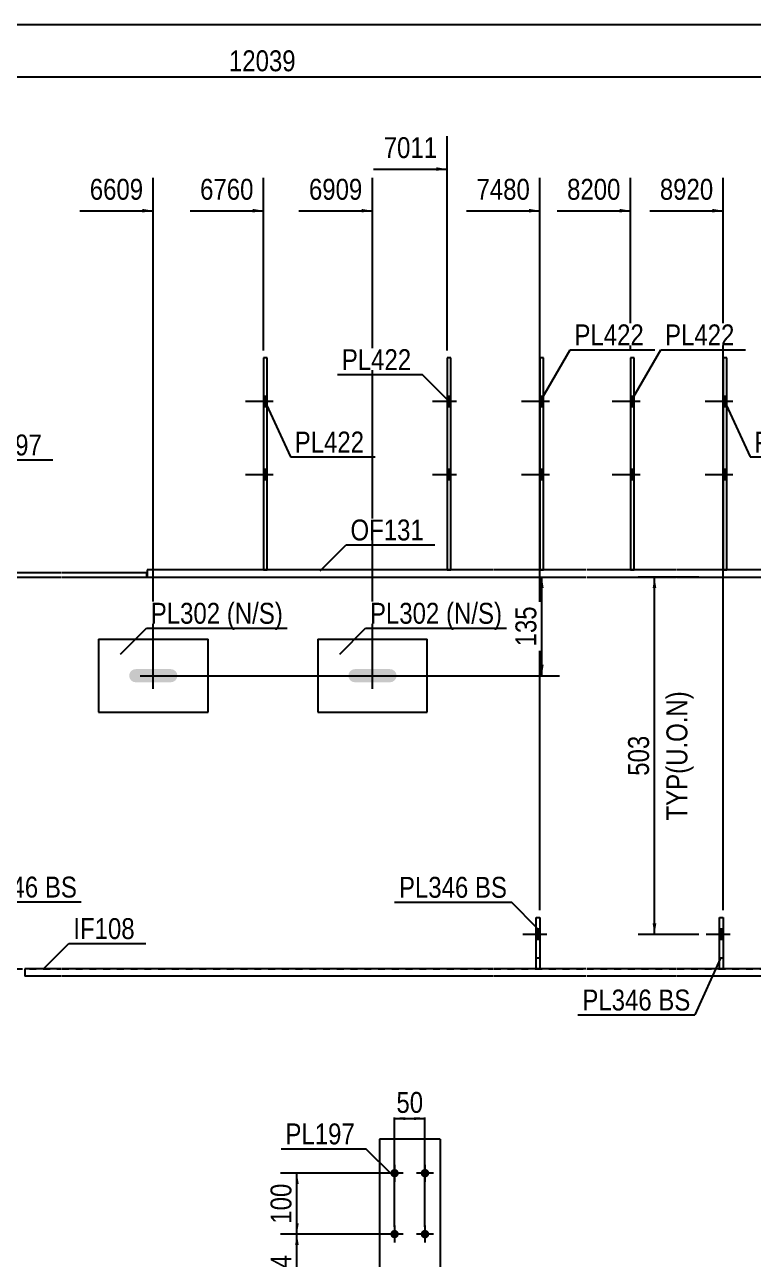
# Model space of a CAD drawing. Header units: millimetres. Extents: x -322 to 91, y -150 to 137.
# Drawn here: x -150.6 to -50.9, y -32.3 to 136.7 of the extents above; entities that cross this region are included whole.
import ezdxf

# ---------------------------------------------------------------- set-up
doc = ezdxf.new("R2010")
doc.units = ezdxf.units.MM
doc.linetypes.add('DXK_LINE_DOT1', pattern=[1.8814, 0.9407, -0.9407])
doc.linetypes.add('DXK_LINE_DOT2', pattern=[3.9198, 1.9599, -1.9599])
doc.styles.add('Arial Narrow', font='ARIALN.TTF', dxfattribs={"height": 0.2})

# ---------------------------------------------------------------- blocks, each defined once
blk = doc.blocks.new('Unknown-623360857-1210')
at = {"color": 5, "linetype": 'Continuous'}
blk.add_line((90.97, 136.66), (-319.03, 136.66), dxfattribs=at)
blk = doc.blocks.new('Bolt-623360857-5873 - 1231')
at = {"linetype": 'Continuous'}
for points in [[(-92.29, 84.39), (-92.29, 85.79), (-92.79, 85.79), (-92.79, 84.39)], [(-92.29, 84.39), (-92.29, 85.79), (-92.79, 85.79), (-92.79, 84.39)], [(-92.29, 74.39), (-92.29, 75.79), (-92.79, 75.79), (-92.79, 74.39)], [(-92.29, 74.39), (-92.29, 75.79), (-92.79, 75.79), (-92.79, 74.39)]]:
    blk.add_hatch(color=3, dxfattribs=at).paths.add_polyline_path(points)
at = {"color": 3, "linetype": 'Continuous'}
for p, q in [((-91.49, 85.09), (-94.79, 85.09)), ((-91.49, 85.09), (-94.79, 85.09)), ((-92.29, 85.79), (-92.79, 85.79)), ((-92.29, 85.79), (-92.79, 85.79)), ((-92.29, 84.39), (-92.79, 84.39)), ((-92.29, 84.39), (-92.79, 84.39)), ((-91.49, 75.09), (-94.79, 75.09)), ((-91.49, 75.09), (-94.79, 75.09)), ((-92.29, 75.79), (-92.79, 75.79)), ((-92.29, 75.79), (-92.79, 75.79)), ((-92.29, 74.39), (-92.79, 74.39)), ((-92.29, 74.39), (-92.79, 74.39))]:
    blk.add_line(p, q, dxfattribs=at)
blk = doc.blocks.new('Part-623360857-5808 - 1231')
at = {"color": 7, "linetype": 'DXK_LINE_DOT1'}
for p, q in [((-80.59, 7.5), (-80.59, 14.5)), ((-80.59, 14.5), (-80.09, 14.5)), ((-80.09, 14.5), (-80.09, 7.5)), ((-80.59, 9), (-80.09, 9))]:
    blk.add_line(p, q, dxfattribs=at)
blk = doc.blocks.new('Part-623360857-5742 - 1231')
at = {"color": 2, "linetype": 'Continuous'}
for p, q in [((-192.67, 61.69), (-192.67, 61.09)), ((-180.81, 61.69), (-192.67, 61.69)), ((-192.67, 61.09), (-180.81, 61.09)), ((-168.41, 61.69), (-180.71, 61.69)), ((-180.71, 61.09), (-168.41, 61.09)), ((-155.71, 61.69), (-168.31, 61.69)), ((-168.31, 61.09), (-155.71, 61.09)), ((-145.61, 61.69), (-155.61, 61.69)), ((-155.61, 61.09), (-145.61, 61.09)), ((-133.88, 61.69), (-145.51, 61.69)), ((-145.51, 61.09), (-133.88, 61.09)), ((-133.88, 61.09), (-133.88, 61.69))]:
    blk.add_line(p, q, dxfattribs=at)
blk = doc.blocks.new('Part-623360857-5811 - 1231')
at = {"color": 2, "linetype": 'Continuous'}
for p, q in [((-80.59, 7.5), (-80.59, 14.5)), ((-80.59, 14.5), (-80.09, 14.5)), ((-80.09, 14.5), (-80.09, 7.5))]:
    blk.add_line(p, q, dxfattribs=at)
blk = doc.blocks.new('Part-623360857-5815 - 1231')
at = {"color": 2, "linetype": 'Continuous'}
for p, q in [((-54.49, 91.09), (-54.99, 91.09)), ((-54.99, 91.09), (-54.99, 62.09)), ((-54.49, 62.09), (-54.49, 91.09))]:
    blk.add_line(p, q, dxfattribs=at)
at = {"color": 7, "linetype": 'DXK_LINE_DOT1'}
blk.add_line((-54.99, 62.09), (-54.49, 62.09), dxfattribs=at)
blk = doc.blocks.new('Part-623360857-5751 - 1231')
at = {"color": 2, "linetype": 'Continuous'}
for p, q in [((-145.61, 7.5), (-150.61, 7.5)), ((-150.61, 7.5), (-150.61, 6.5)), ((-86.49, 7.5), (-145.51, 7.5)), ((-73.79, 7.5), (-86.39, 7.5)), ((-61.39, 7.5), (-73.69, 7.5)), ((-47.95, 7.5), (-61.29, 7.5)), ((-47.95, 7.5), (-42.95, 7.15)), ((-145.61, 6.5), (-150.61, 6.5)), ((-86.49, 6.5), (-145.51, 6.5)), ((-73.79, 6.5), (-86.39, 6.5)), ((-61.39, 6.5), (-73.69, 6.5)), ((-47.98, 6.5), (-61.29, 6.5)), ((-42.95, 6.15), (-47.98, 6.5)), ((-42.85, 5.86), (-35.45, 5.34)), ((-35.52, 4.34), (-42.85, 4.85))]:
    blk.add_line(p, q, dxfattribs=at)
at = {"color": 7, "linetype": 'DXK_LINE_DOT1'}
blk.add_line((-35.45, 5.34), (-35.52, 4.34), dxfattribs=at)
blk = doc.blocks.new('Part-623360857-5754 - 1231')
at = {"color": 2, "linetype": 'Continuous'}
for p, q in [((-202.77, 61.09), (-202.77, 32.93)), ((-202.77, 32.83), (-202.77, 7.5))]:
    blk.add_line(p, q, dxfattribs=at)
at = {"color": 7, "linetype": 'DXK_LINE_DOT1'}
for p, q in [((-202.77, 61.09), (-197.77, 61.09)), ((-197.67, 61.09), (-180.81, 61.09)), ((-180.71, 61.09), (-168.41, 61.09)), ((-168.31, 61.09), (-155.71, 61.09)), ((-155.61, 61.09), (-145.61, 61.09)), ((-145.51, 61.09), (-86.49, 61.09)), ((-86.39, 61.09), (-73.79, 61.09)), ((-73.69, 61.09), (-61.39, 61.09)), ((-61.29, 61.09), (-47.95, 61.09)), ((-47.95, 61.09), (-47.95, 32.93)), ((-47.95, 32.83), (-47.95, 7.5)), ((-202.77, 7.5), (-197.77, 7.5)), ((-197.67, 7.5), (-180.81, 7.5)), ((-180.71, 7.5), (-168.41, 7.5)), ((-168.31, 7.5), (-155.71, 7.5)), ((-155.61, 7.5), (-145.61, 7.5)), ((-145.51, 7.5), (-86.49, 7.5)), ((-86.39, 7.5), (-73.79, 7.5)), ((-73.69, 7.5), (-61.39, 7.5)), ((-61.29, 7.5), (-47.95, 7.5))]:
    blk.add_line(p, q, dxfattribs=at)
blk = doc.blocks.new('Part-623360857-5819 - 1231')
at = {"color": 2, "linetype": 'Continuous'}
for p, q in [((-55.49, 7.5), (-55.49, 14.5)), ((-55.49, 14.5), (-54.99, 14.5)), ((-54.99, 14.5), (-54.99, 7.5))]:
    blk.add_line(p, q, dxfattribs=at)
blk = doc.blocks.new('Part-623360857-5755 - 1231')
at = {"color": 2, "linetype": 'Continuous'}
for p, q in [((-133.87, 62.09), (-133.87, 61.09)), ((-86.49, 62.09), (-133.87, 62.09)), ((-133.87, 61.09), (-86.49, 61.09)), ((-73.79, 62.09), (-86.39, 62.09)), ((-86.39, 61.09), (-73.79, 61.09)), ((-61.39, 62.09), (-73.69, 62.09)), ((-73.69, 61.09), (-61.39, 61.09)), ((-42.95, 62.09), (-61.29, 62.09)), ((-61.29, 61.09), (-42.95, 61.09)), ((-37.85, 62.09), (-42.85, 62.09)), ((-42.85, 61.09), (-37.85, 61.09))]:
    blk.add_line(p, q, dxfattribs=at)
at = {"color": 7, "linetype": 'DXK_LINE_DOT1'}
blk.add_line((-37.85, 61.09), (-37.85, 62.09), dxfattribs=at)
blk = doc.blocks.new('Bolt-623360857-5830 - 1231')
at = {"linetype": 'Continuous'}
blk.add_hatch(color=3, dxfattribs=at).paths.add_polyline_path([(-99.98, 46.96), (-99.78, 47.25), (-99.71, 47.59), (-99.78, 47.94), (-99.98, 48.23), (-100.27, 48.43), (-100.61, 48.49), (-105.41, 48.49), (-105.76, 48.43), (-106.05, 48.23), (-106.24, 47.94), (-106.31, 47.59), (-106.24, 47.25), (-106.05, 46.96), (-105.76, 46.76), (-105.41, 46.69), (-100.61, 46.69), (-100.27, 46.76)])
at = {"color": 3, "linetype": 'Continuous'}
for p, q in [((-103.01, 45.79), (-103.01, 49.39)), ((-104.81, 47.59), (-101.21, 47.59))]:
    blk.add_line(p, q, dxfattribs=at)
blk = doc.blocks.new('Bolt-623360857-5831 - 1231')
at = {"linetype": 'Continuous'}
blk.add_hatch(color=3, dxfattribs=at).paths.add_polyline_path([(-129.98, 46.96), (-129.78, 47.25), (-129.71, 47.59), (-129.78, 47.94), (-129.98, 48.23), (-130.27, 48.43), (-130.61, 48.49), (-135.41, 48.49), (-135.76, 48.43), (-136.05, 48.23), (-136.24, 47.94), (-136.31, 47.59), (-136.24, 47.25), (-136.05, 46.96), (-135.76, 46.76), (-135.41, 46.69), (-130.61, 46.69), (-130.27, 46.76)])
at = {"color": 3, "linetype": 'Continuous'}
for p, q in [((-133.01, 45.79), (-133.01, 49.39)), ((-134.81, 47.59), (-131.21, 47.59))]:
    blk.add_line(p, q, dxfattribs=at)
blk = doc.blocks.new('Part-623360857-5767 - 1231')
at = {"color": 2, "linetype": 'Continuous'}
for p, q in [((-110.51, 52.59), (-95.51, 52.59)), ((-110.51, 52.59), (-110.51, 42.59)), ((-95.51, 42.59), (-95.51, 52.59)), ((-110.51, 42.59), (-95.51, 42.59))]:
    blk.add_line(p, q, dxfattribs=at)
blk = doc.blocks.new('Part-623360857-5768 - 1231')
at = {"color": 2, "linetype": 'Continuous'}
for p, q in [((-140.51, 52.59), (-125.51, 52.59)), ((-140.51, 52.59), (-140.51, 42.59)), ((-125.51, 42.59), (-125.51, 52.59)), ((-140.51, 42.59), (-125.51, 42.59))]:
    blk.add_line(p, q, dxfattribs=at)
blk = doc.blocks.new('Part-623360857-5780 - 1231')
at = {"color": 2, "linetype": 'Continuous'}
for p, q in [((-117.41, 91.09), (-117.91, 91.09)), ((-117.91, 91.09), (-117.91, 62.09)), ((-117.41, 62.09), (-117.41, 91.09))]:
    blk.add_line(p, q, dxfattribs=at)
at = {"color": 7, "linetype": 'DXK_LINE_DOT1'}
blk.add_line((-117.91, 62.09), (-117.41, 62.09), dxfattribs=at)
blk = doc.blocks.new('Part-623360857-5781 - 1231')
at = {"color": 2, "linetype": 'Continuous'}
for p, q in [((-67.19, 91.09), (-67.69, 91.09)), ((-67.69, 91.09), (-67.69, 62.09)), ((-67.19, 62.09), (-67.19, 91.09))]:
    blk.add_line(p, q, dxfattribs=at)
at = {"color": 7, "linetype": 'DXK_LINE_DOT1'}
blk.add_line((-67.69, 62.09), (-67.19, 62.09), dxfattribs=at)
blk = doc.blocks.new('Bolt-623360857-5852 - 1231')
at = {"linetype": 'Continuous'}
for points in [[(-117.41, 84.39), (-117.41, 85.79), (-117.91, 85.79), (-117.91, 84.39)], [(-117.41, 84.39), (-117.41, 85.79), (-117.91, 85.79), (-117.91, 84.39)], [(-117.41, 74.39), (-117.41, 75.79), (-117.91, 75.79), (-117.91, 74.39)], [(-117.41, 74.39), (-117.41, 75.79), (-117.91, 75.79), (-117.91, 74.39)]]:
    blk.add_hatch(color=3, dxfattribs=at).paths.add_polyline_path(points)
at = {"color": 3, "linetype": 'Continuous'}
for p, q in [((-116.61, 85.09), (-120.41, 85.09)), ((-116.61, 85.09), (-120.41, 85.09)), ((-117.41, 85.79), (-117.91, 85.79)), ((-117.41, 85.79), (-117.91, 85.79)), ((-117.41, 84.39), (-117.91, 84.39)), ((-117.41, 84.39), (-117.91, 84.39)), ((-116.61, 75.09), (-120.41, 75.09)), ((-116.61, 75.09), (-120.41, 75.09)), ((-117.41, 75.79), (-117.91, 75.79)), ((-117.41, 75.79), (-117.91, 75.79)), ((-117.41, 74.39), (-117.91, 74.39)), ((-117.41, 74.39), (-117.91, 74.39))]:
    blk.add_line(p, q, dxfattribs=at)
blk = doc.blocks.new('Part-623360857-5799 - 1231')
at = {"color": 2, "linetype": 'Continuous'}
for p, q in [((-79.59, 91.09), (-80.09, 91.09)), ((-80.09, 91.09), (-80.09, 62.09)), ((-79.59, 62.09), (-79.59, 91.09))]:
    blk.add_line(p, q, dxfattribs=at)
at = {"color": 7, "linetype": 'DXK_LINE_DOT1'}
blk.add_line((-80.09, 62.09), (-79.59, 62.09), dxfattribs=at)
blk = doc.blocks.new('Part-623360857-5807 - 1231')
at = {"color": 2, "linetype": 'Continuous'}
for p, q in [((-92.29, 91.09), (-92.79, 91.09)), ((-92.79, 91.09), (-92.79, 62.09)), ((-92.29, 62.09), (-92.29, 91.09))]:
    blk.add_line(p, q, dxfattribs=at)
at = {"color": 7, "linetype": 'DXK_LINE_DOT1'}
blk.add_line((-92.79, 62.09), (-92.29, 62.09), dxfattribs=at)
blk = doc.blocks.new('Part-623360857-5816 - 1231')
at = {"color": 7, "linetype": 'DXK_LINE_DOT1'}
for p, q in [((-55.49, 7.5), (-55.49, 14.5)), ((-55.49, 14.5), (-54.99, 14.5)), ((-54.99, 14.5), (-54.99, 7.5)), ((-55.49, 9), (-54.99, 9))]:
    blk.add_line(p, q, dxfattribs=at)
blk = doc.blocks.new('Bolt-623360857-5853 - 1231')
at = {"linetype": 'Continuous'}
for points in [[(-67.19, 84.39), (-67.19, 85.79), (-67.69, 85.79), (-67.69, 84.39)], [(-67.19, 84.39), (-67.19, 85.79), (-67.69, 85.79), (-67.69, 84.39)], [(-67.19, 74.39), (-67.19, 75.79), (-67.69, 75.79), (-67.69, 74.39)], [(-67.19, 74.39), (-67.19, 75.79), (-67.69, 75.79), (-67.69, 74.39)]]:
    blk.add_hatch(color=3, dxfattribs=at).paths.add_polyline_path(points)
at = {"color": 3, "linetype": 'Continuous'}
for p, q in [((-66.39, 85.09), (-70.19, 85.09)), ((-66.39, 85.09), (-70.19, 85.09)), ((-67.19, 85.79), (-67.69, 85.79)), ((-67.19, 85.79), (-67.69, 85.79)), ((-67.19, 84.39), (-67.69, 84.39)), ((-67.19, 84.39), (-67.69, 84.39)), ((-66.39, 75.09), (-70.19, 75.09)), ((-66.39, 75.09), (-70.19, 75.09)), ((-67.19, 75.79), (-67.69, 75.79)), ((-67.19, 75.79), (-67.69, 75.79)), ((-67.19, 74.39), (-67.69, 74.39)), ((-67.19, 74.39), (-67.69, 74.39))]:
    blk.add_line(p, q, dxfattribs=at)
blk = doc.blocks.new('Bolt-623360857-5865 - 1231')
at = {"linetype": 'Continuous'}
for points in [[(-79.59, 84.39), (-79.59, 85.79), (-80.09, 85.79), (-80.09, 84.39)], [(-79.59, 84.39), (-79.59, 85.79), (-80.09, 85.79), (-80.09, 84.39)], [(-79.59, 74.39), (-79.59, 75.79), (-80.09, 75.79), (-80.09, 74.39)], [(-79.59, 74.39), (-79.59, 75.79), (-80.09, 75.79), (-80.09, 74.39)]]:
    blk.add_hatch(color=3, dxfattribs=at).paths.add_polyline_path(points)
at = {"color": 3, "linetype": 'Continuous'}
for p, q in [((-78.79, 85.09), (-82.59, 85.09)), ((-78.79, 85.09), (-82.59, 85.09)), ((-79.59, 85.79), (-80.09, 85.79)), ((-79.59, 85.79), (-80.09, 85.79)), ((-79.59, 84.39), (-80.09, 84.39)), ((-79.59, 84.39), (-80.09, 84.39)), ((-78.79, 75.09), (-82.59, 75.09)), ((-78.79, 75.09), (-82.59, 75.09)), ((-79.59, 75.79), (-80.09, 75.79)), ((-79.59, 75.79), (-80.09, 75.79)), ((-79.59, 74.39), (-80.09, 74.39)), ((-79.59, 74.39), (-80.09, 74.39))]:
    blk.add_line(p, q, dxfattribs=at)
blk = doc.blocks.new('Bolt-623360857-5874 - 1231')
at = {"color": 3, "linetype": 'DXK_LINE_DOT2'}
for p, q in [((-79.14, 12.2), (-82.44, 12.2)), ((-80.09, 12.9), (-80.59, 12.9)), ((-80.09, 11.5), (-80.59, 11.5))]:
    blk.add_line(p, q, dxfattribs=at)
blk = doc.blocks.new('Bolt-623360857-5877 - 1231')
at = {"linetype": 'Continuous'}
blk.add_hatch(color=3, dxfattribs=at).paths.add_polyline_path([(-80.09, 11.5), (-80.09, 12.9), (-80.59, 12.9), (-80.59, 11.5)])
at = {"color": 3, "linetype": 'Continuous'}
for p, q in [((-79.14, 12.2), (-82.44, 12.2)), ((-80.09, 12.9), (-80.59, 12.9)), ((-80.09, 11.5), (-80.59, 11.5))]:
    blk.add_line(p, q, dxfattribs=at)
blk = doc.blocks.new('Bolt-623360857-5881 - 1231')
at = {"linetype": 'Continuous'}
for points in [[(-54.49, 84.39), (-54.49, 85.79), (-54.99, 85.79), (-54.99, 84.39)], [(-54.49, 84.39), (-54.49, 85.79), (-54.99, 85.79), (-54.99, 84.39)], [(-54.49, 74.39), (-54.49, 75.79), (-54.99, 75.79), (-54.99, 74.39)], [(-54.49, 74.39), (-54.49, 75.79), (-54.99, 75.79), (-54.99, 74.39)]]:
    blk.add_hatch(color=3, dxfattribs=at).paths.add_polyline_path(points)
at = {"color": 3, "linetype": 'Continuous'}
for p, q in [((-53.69, 85.09), (-57.49, 85.09)), ((-53.69, 85.09), (-57.49, 85.09)), ((-54.49, 85.79), (-54.99, 85.79)), ((-54.49, 85.79), (-54.99, 85.79)), ((-54.49, 84.39), (-54.99, 84.39)), ((-54.49, 84.39), (-54.99, 84.39)), ((-53.69, 75.09), (-57.49, 75.09)), ((-53.69, 75.09), (-57.49, 75.09)), ((-54.49, 75.79), (-54.99, 75.79)), ((-54.49, 75.79), (-54.99, 75.79)), ((-54.49, 74.39), (-54.99, 74.39)), ((-54.49, 74.39), (-54.99, 74.39))]:
    blk.add_line(p, q, dxfattribs=at)
blk = doc.blocks.new('Bolt-623360857-5882 - 1231')
at = {"color": 3, "linetype": 'DXK_LINE_DOT2'}
for p, q in [((-54.04, 12.2), (-57.34, 12.2)), ((-54.99, 12.9), (-55.49, 12.9)), ((-54.99, 11.5), (-55.49, 11.5))]:
    blk.add_line(p, q, dxfattribs=at)
blk = doc.blocks.new('Bolt-623360857-5885 - 1231')
at = {"linetype": 'Continuous'}
blk.add_hatch(color=3, dxfattribs=at).paths.add_polyline_path([(-54.99, 11.5), (-54.99, 12.9), (-55.49, 12.9), (-55.49, 11.5)])
at = {"color": 3, "linetype": 'Continuous'}
for p, q in [((-54.04, 12.2), (-57.34, 12.2)), ((-54.99, 12.9), (-55.49, 12.9)), ((-54.99, 11.5), (-55.49, 11.5))]:
    blk.add_line(p, q, dxfattribs=at)
blk = doc.blocks.new('Part-623360857-5944 - 2278')
at = {"color": 2, "linetype": 'Continuous'}
for p, q in [((-93.74, -15.81), (-102.07, -15.81)), ((-102.07, -15.81), (-102.07, -39.81)), ((-93.74, -15.81), (-93.74, -39.81))]:
    blk.add_line(p, q, dxfattribs=at)
at = {"color": 7, "linetype": 'DXK_LINE_DOT1'}
for p, q in [((-102.07, -39.81), (-102.07, -39.97)), ((-93.74, -39.97), (-102.07, -39.97)), ((-93.74, -39.81), (-93.74, -39.97))]:
    blk.add_line(p, q, dxfattribs=at)
blk = doc.blocks.new('Bolt-623360857-6016 - 2278')
at = {"linetype": 'Continuous'}
for points in [[(-99.41, -20.47, -1), (-100.57, -20.47, -1)], [(-95.24, -20.47, -1), (-96.41, -20.47, -1)], [(-99.41, -28.81, -1), (-100.57, -28.81, -1)], [(-95.24, -28.81, -1), (-96.41, -28.81, -1)]]:
    blk.add_hatch(color=3, dxfattribs=at).paths.add_polyline_path(points)
at = {"color": 3, "linetype": 'Continuous'}
for p, q in [((-99.99, -19.31), (-99.99, -21.64)), ((-95.82, -19.31), (-95.82, -21.64)), ((-98.82, -20.47), (-101.16, -20.47)), ((-94.66, -20.47), (-96.99, -20.47)), ((-99.99, -27.64), (-99.99, -29.97)), ((-95.82, -27.64), (-95.82, -29.97)), ((-98.82, -28.81), (-101.16, -28.81)), ((-94.66, -28.81), (-96.99, -28.81))]:
    blk.add_line(p, q, dxfattribs=at)
blk = doc.blocks.new('StraightDimension-623360857-14827 - 1231')
at = {"linetype": 'Continuous'}
blk.add_hatch(color=7, dxfattribs=at).paths.add_polyline_path([(-119.41, 111.46), (-117.91, 111.21), (-119.41, 110.96)])
at = {"color": 7, "linetype": 'Continuous'}
for p, q in [((-117.91, 92.09), (-117.91, 115.71)), ((-127.97, 111.21), (-117.91, 111.21))]:
    blk.add_line(p, q, dxfattribs=at)
at = {"color": 0}
blk.add_wipeout([(-118.69, 112.11), (-118.69, 116.31), (-127.2, 116.31), (-127.2, 112.11)], dxfattribs=at)
at = {"color": 3, "style": 'Arial Narrow'}
blk.add_text('6760', height=2.863, dxfattribs=at).set_placement((-126.6, 112.71))
blk = doc.blocks.new('StraightDimension-623360857-14822 - 1231')
at = {"linetype": 'Continuous'}
blk.add_hatch(color=7, dxfattribs=at).paths.add_polyline_path([(-56.49, 111.46), (-54.99, 111.21), (-56.49, 110.96)])
at = {"color": 7, "linetype": 'Continuous'}
for p, q in [((-54.99, 15.5), (-54.99, 115.71)), ((-65.05, 111.21), (-54.99, 111.21))]:
    blk.add_line(p, q, dxfattribs=at)
at = {"color": 0}
blk.add_wipeout([(-55.76, 112.11), (-55.76, 116.31), (-64.27, 116.31), (-64.27, 112.11)], dxfattribs=at)
at = {"color": 3, "style": 'Arial Narrow'}
blk.add_text('8920', height=2.863, dxfattribs=at).set_placement((-63.67, 112.71))
blk = doc.blocks.new('StraightDimension-623360857-14824 - 1231')
at = {"linetype": 'Continuous'}
blk.add_hatch(color=7, dxfattribs=at).paths.add_polyline_path([(-81.59, 111.46), (-80.09, 111.21), (-81.59, 110.96)])
at = {"color": 7, "linetype": 'Continuous'}
for p, q in [((-80.09, 15.5), (-80.09, 115.71)), ((-90.15, 111.21), (-80.09, 111.21))]:
    blk.add_line(p, q, dxfattribs=at)
at = {"color": 0}
blk.add_wipeout([(-80.86, 112.11), (-80.86, 116.31), (-89.37, 116.31), (-89.37, 112.11)], dxfattribs=at)
at = {"color": 3, "style": 'Arial Narrow'}
blk.add_text('7480', height=2.863, dxfattribs=at).set_placement((-88.77, 112.71))
blk = doc.blocks.new('StraightDimension-623360857-14823 - 1231')
at = {"linetype": 'Continuous'}
blk.add_hatch(color=7, dxfattribs=at).paths.add_polyline_path([(-69.19, 111.46), (-67.69, 111.21), (-69.19, 110.96)])
at = {"color": 7, "linetype": 'Continuous'}
for p, q in [((-67.69, 92.09), (-67.69, 115.71)), ((-77.75, 111.21), (-67.69, 111.21))]:
    blk.add_line(p, q, dxfattribs=at)
at = {"color": 0}
blk.add_wipeout([(-68.46, 112.11), (-68.46, 116.31), (-76.97, 116.31), (-76.97, 112.11)], dxfattribs=at)
at = {"color": 3, "style": 'Arial Narrow'}
blk.add_text('8200', height=2.863, dxfattribs=at).set_placement((-76.37, 112.71))
blk = doc.blocks.new('StraightDimension-623360857-9692 - 1231')
at = {"linetype": 'Continuous'}
for points in [[(-80.08, 59.59), (-79.83, 61.09), (-79.58, 59.59)], [(-79.58, 49.09), (-79.83, 47.59), (-80.08, 49.09)]]:
    blk.add_hatch(color=7, dxfattribs=at).paths.add_polyline_path(points)
at = {"color": 7, "linetype": 'Continuous'}
for p, q in [((-126.88, 61.09), (-77.43, 61.09)), ((-79.83, 47.59), (-79.83, 61.09)), ((-132.01, 47.59), (-77.43, 47.59))]:
    blk.add_line(p, q, dxfattribs=at)
at = {"color": 0}
blk.add_wipeout([(-79.98, 57.69), (-84.18, 57.69), (-84.18, 51), (-79.98, 51)], dxfattribs=at)
at = {"color": 3, "style": 'Arial Narrow'}
blk.add_text('135', height=2.863, rotation=90.0002, dxfattribs=at).set_placement((-80.58, 51.6))
blk = doc.blocks.new('StraightDimension-623360857-11983 - 1231')
at = {"color": 7, "linetype": 'Continuous'}
blk.add_line((-298, 129.54), (61.84, 129.54), dxfattribs=at)
at = {"color": 0}
blk.add_wipeout([(-112.91, 129.69), (-112.91, 133.89), (-123.25, 133.89), (-123.25, 129.69)], dxfattribs=at)
at = {"color": 3, "style": 'Arial Narrow'}
blk.add_text('12039', height=2.863, dxfattribs=at).set_placement((-122.65, 130.29))
blk = doc.blocks.new('StraightDimension-623360857-14825 - 1231')
at = {"linetype": 'Continuous'}
blk.add_hatch(color=7, dxfattribs=at).paths.add_polyline_path([(-94.29, 117.16), (-92.79, 116.91), (-94.29, 116.66)])
at = {"color": 7, "linetype": 'Continuous'}
for p, q in [((-92.79, 92.09), (-92.79, 121.41)), ((-102.85, 116.91), (-92.79, 116.91))]:
    blk.add_line(p, q, dxfattribs=at)
at = {"color": 0}
blk.add_wipeout([(-93.56, 117.81), (-93.56, 122.01), (-102.07, 122.01), (-102.07, 117.81)], dxfattribs=at)
at = {"color": 3, "style": 'Arial Narrow'}
blk.add_text('7011', height=2.863, dxfattribs=at).set_placement((-101.47, 118.41))
blk = doc.blocks.new('StraightDimension-623360857-14826 - 1231')
at = {"linetype": 'Continuous'}
blk.add_hatch(color=7, dxfattribs=at).paths.add_polyline_path([(-104.51, 111.46), (-103.01, 111.21), (-104.51, 110.96)])
at = {"color": 7, "linetype": 'Continuous'}
for p, q in [((-103.01, 48.59), (-103.01, 115.71)), ((-113.07, 111.21), (-103.01, 111.21))]:
    blk.add_line(p, q, dxfattribs=at)
at = {"color": 0}
blk.add_wipeout([(-103.79, 112.11), (-103.79, 116.31), (-112.3, 116.31), (-112.3, 112.11)], dxfattribs=at)
at = {"color": 3, "style": 'Arial Narrow'}
blk.add_text('6909', height=2.863, dxfattribs=at).set_placement((-111.7, 112.71))
blk = doc.blocks.new('StraightDimension-623360857-14828 - 1231')
at = {"linetype": 'Continuous'}
blk.add_hatch(color=7, dxfattribs=at).paths.add_polyline_path([(-134.51, 111.46), (-133.01, 111.21), (-134.51, 110.96)])
at = {"color": 7, "linetype": 'Continuous'}
for p, q in [((-133.01, 48.59), (-133.01, 115.71)), ((-143.07, 111.21), (-133.01, 111.21))]:
    blk.add_line(p, q, dxfattribs=at)
at = {"color": 0}
blk.add_wipeout([(-133.79, 112.11), (-133.79, 116.31), (-142.3, 116.31), (-142.3, 112.11)], dxfattribs=at)
at = {"color": 3, "style": 'Arial Narrow'}
blk.add_text('6609', height=2.863, dxfattribs=at).set_placement((-141.7, 112.71))
blk = doc.blocks.new('StraightDimension-623360857-15208 - 1231')
at = {"linetype": 'Continuous'}
for points in [[(-64.66, 59.59), (-64.41, 61.09), (-64.16, 59.59)], [(-64.16, 13.7), (-64.41, 12.2), (-64.66, 13.7)]]:
    blk.add_hatch(color=7, dxfattribs=at).paths.add_polyline_path(points)
at = {"color": 7, "linetype": 'Continuous'}
for p, q in [((-58.34, 61.09), (-66.66, 61.09)), ((-64.41, 12.2), (-64.41, 61.09)), ((-58.34, 12.2), (-66.66, 12.2))]:
    blk.add_line(p, q, dxfattribs=at)
at = {"color": 0, "linetype": 'Continuous'}
blk.add_wipeout([(-59.31, 46.1), (-63.51, 46.1), (-63.51, 27.19), (-59.31, 27.19)], dxfattribs=at)
at = {"color": 3, "linetype": 'Continuous', "style": 'Arial Narrow'}
blk.add_text('TYP(U.O.N)', height=2.863, rotation=90.0002, dxfattribs=at).set_placement((-59.91, 27.79))
at = {"color": 0}
blk.add_wipeout([(-64.56, 39.99), (-68.76, 39.99), (-68.76, 33.3), (-64.56, 33.3)], dxfattribs=at)
at = {"color": 3, "style": 'Arial Narrow'}
blk.add_text('503', height=2.863, rotation=90.0002, dxfattribs=at).set_placement((-65.16, 33.9))
blk = doc.blocks.new('StraightDimension-623360857-10123 - 2278')
at = {"linetype": 'Continuous'}
for points in [[(-113.6, -21.97), (-113.35, -20.47), (-113.1, -21.97)], [(-113.1, -27.31), (-113.35, -28.81), (-113.6, -27.31)]]:
    blk.add_hatch(color=7, dxfattribs=at).paths.add_polyline_path(points)
at = {"color": 7, "linetype": 'Continuous'}
for p, q in [((-100.99, -20.47), (-115.6, -20.47)), ((-113.35, -28.81), (-113.35, -20.47)), ((-100.99, -28.81), (-115.6, -28.81))]:
    blk.add_line(p, q, dxfattribs=at)
at = {"color": 0}
blk.add_wipeout([(-113.5, -21.3), (-117.7, -21.3), (-117.7, -27.98), (-113.5, -27.98)], dxfattribs=at)
at = {"color": 3, "style": 'Arial Narrow'}
blk.add_text('100', height=2.863, rotation=90.0002, dxfattribs=at).set_placement((-114.1, -27.38))
blk = doc.blocks.new('StraightDimension-623360857-10158 - 2278')
at = {"linetype": 'Continuous'}
for points in [[(-98.49, -13.22), (-99.99, -12.97), (-98.49, -12.72)], [(-97.32, -12.72), (-95.82, -12.97), (-97.32, -13.22)]]:
    blk.add_hatch(color=7, dxfattribs=at).paths.add_polyline_path(points)
at = {"color": 7, "linetype": 'Continuous'}
for p, q in [((-99.99, -27.81), (-99.99, -10.72)), ((-95.82, -27.81), (-95.82, -10.72)), ((-99.99, -12.97), (-95.82, -12.97))]:
    blk.add_line(p, q, dxfattribs=at)
at = {"color": 0}
blk.add_wipeout([(-95.48, -12.82), (-95.48, -8.62), (-100.33, -8.62), (-100.33, -12.82)], dxfattribs=at)
at = {"color": 3, "style": 'Arial Narrow'}
blk.add_text('50', height=2.863, dxfattribs=at).set_placement((-99.73, -12.22))
blk = doc.blocks.new('StraightDimension-623360857-10124 - 2278')
at = {"linetype": 'Continuous'}
for points in [[(-113.6, -30.31), (-113.35, -28.81), (-113.1, -30.31)], [(-113.1, -38.47), (-113.35, -39.97), (-113.6, -38.47)]]:
    blk.add_hatch(color=7, dxfattribs=at).paths.add_polyline_path(points)
at = {"color": 7, "linetype": 'Continuous'}
for p, q in [((-100.99, -28.81), (-115.6, -28.81)), ((-113.35, -39.97), (-113.35, -28.81)), ((-103.07, -39.97), (-115.6, -39.97))]:
    blk.add_line(p, q, dxfattribs=at)
at = {"color": 0}
blk.add_wipeout([(-113.5, -31.05), (-117.7, -31.05), (-117.7, -37.73), (-113.5, -37.73)], dxfattribs=at)
at = {"color": 3, "style": 'Arial Narrow'}
blk.add_text('134', height=2.863, rotation=90.0002, dxfattribs=at).set_placement((-114.1, -37.13))
blk = doc.blocks.new('Mark-623360857-9920 - 1231')
at = {"color": 7, "linetype": 'Continuous'}
blk.add_line((-92.66, 85.26), (-96.19, 88.8), dxfattribs=at)
at = {"color": 0}
blk.add_wipeout([(-97.69, 89.4), (-97.69, 92.4), (-107.2, 92.4), (-107.2, 89.4)], dxfattribs=at)
blk.add_wipeout([(-97.69, 89.4), (-97.69, 92.4), (-107.2, 92.4), (-107.2, 89.4)], dxfattribs=at)
at = {"color": 7, "linetype": 'Continuous'}
blk.add_line((-107.8, 88.8), (-96.19, 88.8), dxfattribs=at)
at = {"color": 3, "style": 'Arial Narrow'}
blk.add_text('PL422', height=2.863, dxfattribs=at).set_placement((-107.2, 89.4))
blk = doc.blocks.new('MarkSet-623360857-9831 - 1231')
at = {"color": 0}
for points in [[(-64.78, 1.79), (-64.78, 4.79), (-74.28, 4.79), (-74.28, 1.79)], [(-59.49, 1.79), (-59.49, 4.79), (-63.88, 4.79), (-63.88, 1.79)]]:
    blk.add_wipeout(points, dxfattribs=at)
for points in [[(-64.78, 1.79), (-64.78, 4.79), (-74.28, 4.79), (-74.28, 1.79)], [(-59.49, 1.79), (-59.49, 4.79), (-63.88, 4.79), (-63.88, 1.79)]]:
    blk.add_wipeout(points, dxfattribs=at)
at = {"color": 7, "linetype": 'Continuous'}
for p in [(-55.36, 8.93), (-74.88, 1.19)]:
    blk.add_line(p, (-58.89, 1.19), dxfattribs=at)
at = {"color": 3, "style": 'Arial Narrow'}
for s, p in [('PL346', (-74.28, 1.79)), ('BS', (-63.88, 1.79))]:
    blk.add_text(s, height=2.863, dxfattribs=at).set_placement(p)
blk = doc.blocks.new('Mark-623360857-9914 - 1231')
at = {"color": 0}
blk.add_wipeout([(-65.85, 92.79), (-65.85, 95.79), (-75.36, 95.79), (-75.36, 92.79)], dxfattribs=at)
blk.add_wipeout([(-65.85, 92.79), (-65.85, 95.79), (-75.36, 95.79), (-75.36, 92.79)], dxfattribs=at)
at = {"color": 7, "linetype": 'Continuous'}
for p, q in [((-79.96, 85.26), (-75.96, 92.19)), ((-75.96, 92.19), (-64.35, 92.19))]:
    blk.add_line(p, q, dxfattribs=at)
at = {"color": 3, "style": 'Arial Narrow'}
blk.add_text('PL422', height=2.863, dxfattribs=at).set_placement((-75.36, 92.79))
blk = doc.blocks.new('Mark-623360857-9857 - 1231')
at = {"color": 0}
blk.add_wipeout([(-135.55, 11.56), (-135.55, 14.56), (-143.95, 14.56), (-143.95, 11.56)], dxfattribs=at)
blk.add_wipeout([(-135.55, 11.56), (-135.55, 14.56), (-143.95, 14.56), (-143.95, 11.56)], dxfattribs=at)
at = {"color": 7, "linetype": 'Continuous'}
for p, q in [((-148.09, 7.43), (-144.55, 10.96)), ((-144.55, 10.96), (-134.05, 10.96))]:
    blk.add_line(p, q, dxfattribs=at)
at = {"color": 3, "style": 'Arial Narrow'}
blk.add_text('IF108', height=2.863, dxfattribs=at).set_placement((-143.95, 11.56))
blk = doc.blocks.new('Mark-623360857-9890 - 1231')
at = {"color": 0}
blk.add_wipeout([(-148.24, 77.73), (-148.24, 80.73), (-157.75, 80.73), (-157.75, 77.73)], dxfattribs=at)
blk.add_wipeout([(-148.24, 77.73), (-148.24, 80.73), (-157.75, 80.73), (-157.75, 77.73)], dxfattribs=at)
at = {"color": 7, "linetype": 'Continuous'}
for p, q in [((-161.88, 84.86), (-158.35, 77.13)), ((-158.35, 77.13), (-146.74, 77.13))]:
    blk.add_line(p, q, dxfattribs=at)
at = {"color": 3, "style": 'Arial Narrow'}
blk.add_text('PL197', height=2.863, dxfattribs=at).set_placement((-157.75, 77.73))
blk = doc.blocks.new('MarkSet-623360857-9809 - 1231')
at = {"color": 0}
for points in [[(-148.74, 17.24), (-148.74, 20.24), (-158.25, 20.24), (-158.25, 17.24)], [(-143.46, 17.24), (-143.46, 20.24), (-147.84, 20.24), (-147.84, 17.24)]]:
    blk.add_wipeout(points, dxfattribs=at)
for points in [[(-148.74, 17.24), (-148.74, 20.24), (-158.25, 20.24), (-158.25, 17.24)], [(-143.46, 17.24), (-143.46, 20.24), (-147.84, 20.24), (-147.84, 17.24)]]:
    blk.add_wipeout(points, dxfattribs=at)
at = {"color": 7, "linetype": 'Continuous'}
for p, q in [((-162.38, 13.1), (-158.85, 16.64)), ((-158.85, 16.64), (-142.86, 16.64))]:
    blk.add_line(p, q, dxfattribs=at)
at = {"color": 3, "style": 'Arial Narrow'}
for s, p in [('PL346', (-158.25, 17.24)), ('BS', (-147.84, 17.24))]:
    blk.add_text(s, height=2.863, dxfattribs=at).set_placement(p)
blk = doc.blocks.new('MarkSet-623360857-9820 - 1231')
at = {"color": 0}
for points in [[(-89.88, 17.21), (-89.88, 20.21), (-99.38, 20.21), (-99.38, 17.21)], [(-84.59, 17.21), (-84.59, 20.21), (-88.98, 20.21), (-88.98, 17.21)]]:
    blk.add_wipeout(points, dxfattribs=at)
for points in [[(-89.88, 17.21), (-89.88, 20.21), (-99.38, 20.21), (-99.38, 17.21)], [(-84.59, 17.21), (-84.59, 20.21), (-88.98, 20.21), (-88.98, 17.21)]]:
    blk.add_wipeout(points, dxfattribs=at)
at = {"color": 7, "linetype": 'Continuous'}
for p in [(-99.98, 16.61), (-80.46, 13.07)]:
    blk.add_line(p, (-83.99, 16.61), dxfattribs=at)
at = {"color": 3, "style": 'Arial Narrow'}
for s, p in [('PL346', (-99.38, 17.21)), ('BS', (-88.98, 17.21))]:
    blk.add_text(s, height=2.863, dxfattribs=at).set_placement(p)
blk = doc.blocks.new('Mark-623360857-9863 - 1231')
at = {"color": 0}
blk.add_wipeout([(-95.97, 66.1), (-95.97, 69.1), (-106.02, 69.1), (-106.02, 66.1)], dxfattribs=at)
blk.add_wipeout([(-95.97, 66.1), (-95.97, 69.1), (-106.02, 69.1), (-106.02, 66.1)], dxfattribs=at)
at = {"color": 7, "linetype": 'Continuous'}
for p, q in [((-110.16, 61.96), (-106.62, 65.5)), ((-106.62, 65.5), (-94.47, 65.5))]:
    blk.add_line(p, q, dxfattribs=at)
at = {"color": 3, "style": 'Arial Narrow'}
blk.add_text('OF131', height=2.863, dxfattribs=at).set_placement((-106.02, 66.1))
blk = doc.blocks.new('Mark-623360857-9881 - 1231')
at = {"color": 0}
for points in [[(-93.84, 54.7), (-93.84, 57.7), (-103.35, 57.7), (-103.35, 54.7)], [(-85.28, 54.7), (-85.28, 57.7), (-92.94, 57.7), (-92.94, 54.7)]]:
    blk.add_wipeout(points, dxfattribs=at)
for points in [[(-93.84, 54.7), (-93.84, 57.7), (-103.35, 57.7), (-103.35, 54.7)], [(-85.28, 54.7), (-85.28, 57.7), (-92.94, 57.7), (-92.94, 54.7)]]:
    blk.add_wipeout(points, dxfattribs=at)
at = {"color": 7, "linetype": 'Continuous'}
for p, q in [((-107.48, 50.56), (-103.95, 54.1)), ((-103.95, 54.1), (-84.68, 54.1))]:
    blk.add_line(p, q, dxfattribs=at)
at = {"color": 3, "style": 'Arial Narrow'}
for s, p in [('PL302', (-103.35, 54.7)), ('(N/', (-92.94, 54.7)), ('S)', (-88.56, 54.7))]:
    blk.add_text(s, height=2.863, dxfattribs=at).set_placement(p)
blk = doc.blocks.new('Mark-623360857-9884 - 1231')
at = {"color": 0}
for points in [[(-123.84, 54.7), (-123.84, 57.7), (-133.35, 57.7), (-133.35, 54.7)], [(-115.28, 54.7), (-115.28, 57.7), (-122.94, 57.7), (-122.94, 54.7)]]:
    blk.add_wipeout(points, dxfattribs=at)
for points in [[(-123.84, 54.7), (-123.84, 57.7), (-133.35, 57.7), (-133.35, 54.7)], [(-115.28, 54.7), (-115.28, 57.7), (-122.94, 57.7), (-122.94, 54.7)]]:
    blk.add_wipeout(points, dxfattribs=at)
at = {"color": 7, "linetype": 'Continuous'}
for p, q in [((-137.48, 50.56), (-133.95, 54.1)), ((-133.95, 54.1), (-114.68, 54.1))]:
    blk.add_line(p, q, dxfattribs=at)
at = {"color": 3, "style": 'Arial Narrow'}
for s, p in [('PL302', (-133.35, 54.7)), ('(N/', (-122.94, 54.7)), ('S)', (-118.56, 54.7))]:
    blk.add_text(s, height=2.863, dxfattribs=at).set_placement(p)
blk = doc.blocks.new('Mark-623360857-9899 - 1231')
at = {"color": 0}
blk.add_wipeout([(-104.14, 78.13), (-104.14, 81.13), (-113.65, 81.13), (-113.65, 78.13)], dxfattribs=at)
blk.add_wipeout([(-104.14, 78.13), (-104.14, 81.13), (-113.65, 81.13), (-113.65, 78.13)], dxfattribs=at)
at = {"color": 7, "linetype": 'Continuous'}
for p, q in [((-117.78, 85.26), (-114.25, 77.53)), ((-114.25, 77.53), (-102.64, 77.53))]:
    blk.add_line(p, q, dxfattribs=at)
at = {"color": 3, "style": 'Arial Narrow'}
blk.add_text('PL422', height=2.863, dxfattribs=at).set_placement((-113.65, 78.13))
blk = doc.blocks.new('Mark-623360857-9902 - 1231')
at = {"color": 0}
blk.add_wipeout([(-53.45, 92.79), (-53.45, 95.79), (-62.96, 95.79), (-62.96, 92.79)], dxfattribs=at)
blk.add_wipeout([(-53.45, 92.79), (-53.45, 95.79), (-62.96, 95.79), (-62.96, 92.79)], dxfattribs=at)
at = {"color": 7, "linetype": 'Continuous'}
for p, q in [((-67.56, 85.26), (-63.56, 92.19)), ((-63.56, 92.19), (-51.95, 92.19))]:
    blk.add_line(p, q, dxfattribs=at)
at = {"color": 3, "style": 'Arial Narrow'}
blk.add_text('PL422', height=2.863, dxfattribs=at).set_placement((-62.96, 92.79))
blk = doc.blocks.new('Mark-623360857-9926 - 1231')
at = {"color": 0}
blk.add_wipeout([(-41.22, 78.13), (-41.22, 81.13), (-50.72, 81.13), (-50.72, 78.13)], dxfattribs=at)
blk.add_wipeout([(-41.22, 78.13), (-41.22, 81.13), (-50.72, 81.13), (-50.72, 78.13)], dxfattribs=at)
at = {"color": 7, "linetype": 'Continuous'}
for p, q in [((-54.86, 85.26), (-51.32, 77.53)), ((-51.32, 77.53), (-39.72, 77.53))]:
    blk.add_line(p, q, dxfattribs=at)
at = {"color": 3, "style": 'Arial Narrow'}
blk.add_text('PL422', height=2.863, dxfattribs=at).set_placement((-50.72, 78.13))
blk = doc.blocks.new('Mark-623360857-10165 - 2278')
at = {"color": 7, "linetype": 'Continuous'}
blk.add_line((-100.38, -20.66), (-103.92, -17.13), dxfattribs=at)
at = {"color": 0}
blk.add_wipeout([(-105.42, -16.53), (-105.42, -13.53), (-114.92, -13.53), (-114.92, -16.53)], dxfattribs=at)
blk.add_wipeout([(-105.42, -16.53), (-105.42, -13.53), (-114.92, -13.53), (-114.92, -16.53)], dxfattribs=at)
at = {"color": 7, "linetype": 'Continuous'}
blk.add_line((-115.52, -17.13), (-103.92, -17.13), dxfattribs=at)
at = {"color": 3, "style": 'Arial Narrow'}
blk.add_text('PL197', height=2.863, dxfattribs=at).set_placement((-114.92, -16.53))

msp = doc.modelspace()

# ---------------------------------------------------------------- block references
for name in ['Unknown-623360857-1210', 'Part-623360857-5780 - 1231', 'Part-623360857-5807 - 1231', 'Part-623360857-5799 - 1231', 'Part-623360857-5781 - 1231', 'Part-623360857-5815 - 1231', 'Bolt-623360857-5852 - 1231', 'Bolt-623360857-5873 - 1231', 'Bolt-623360857-5865 - 1231', 'Bolt-623360857-5853 - 1231', 'Bolt-623360857-5881 - 1231', 'Part-623360857-5754 - 1231', 'Part-623360857-5742 - 1231', 'Part-623360857-5755 - 1231', 'Part-623360857-5768 - 1231', 'Part-623360857-5767 - 1231', 'Bolt-623360857-5831 - 1231', 'Bolt-623360857-5830 - 1231', 'Part-623360857-5808 - 1231', 'Part-623360857-5811 - 1231', 'Part-623360857-5819 - 1231', 'Part-623360857-5816 - 1231', 'Bolt-623360857-5874 - 1231', 'Bolt-623360857-5877 - 1231', 'Bolt-623360857-5882 - 1231', 'Bolt-623360857-5885 - 1231', 'Part-623360857-5751 - 1231', 'Part-623360857-5944 - 2278', 'Bolt-623360857-6016 - 2278']:
    msp.add_blockref(name, (0, 0))

# ---------------------------------------------------------------- next in the draw order: block references
for name in ['StraightDimension-623360857-14827 - 1231', 'StraightDimension-623360857-14824 - 1231', 'StraightDimension-623360857-14823 - 1231', 'StraightDimension-623360857-14822 - 1231', 'Mark-623360857-9857 - 1231', 'MarkSet-623360857-9831 - 1231', 'StraightDimension-623360857-10123 - 2278']:
    msp.add_blockref(name, (0, 0))

# ---------------------------------------------------------------- next in the draw order: block references
for name in ['StraightDimension-623360857-11983 - 1231', 'StraightDimension-623360857-9692 - 1231', 'StraightDimension-623360857-15208 - 1231', 'MarkSet-623360857-9809 - 1231', 'MarkSet-623360857-9820 - 1231', 'StraightDimension-623360857-10158 - 2278', 'StraightDimension-623360857-10124 - 2278']:
    msp.add_blockref(name, (0, 0))

# ---------------------------------------------------------------- next in the draw order: block references
for name in ['StraightDimension-623360857-14825 - 1231', 'StraightDimension-623360857-14828 - 1231', 'Mark-623360857-9914 - 1231', 'Mark-623360857-9890 - 1231', 'Mark-623360857-10165 - 2278']:
    msp.add_blockref(name, (0, 0))

# ---------------------------------------------------------------- next in the draw order: block references
for name in ['StraightDimension-623360857-14826 - 1231', 'Mark-623360857-9902 - 1231', 'Mark-623360857-9884 - 1231']:
    msp.add_blockref(name, (0, 0))

# ---------------------------------------------------------------- next in the draw order: block references
for name in ['Mark-623360857-9920 - 1231', 'Mark-623360857-9926 - 1231', 'Mark-623360857-9863 - 1231', 'Mark-623360857-9881 - 1231']:
    msp.add_blockref(name, (0, 0))

# ---------------------------------------------------------------- next in the draw order: block references
msp.add_blockref('Mark-623360857-9899 - 1231', (0, 0))

doc.saveas('drawing.dxf')
